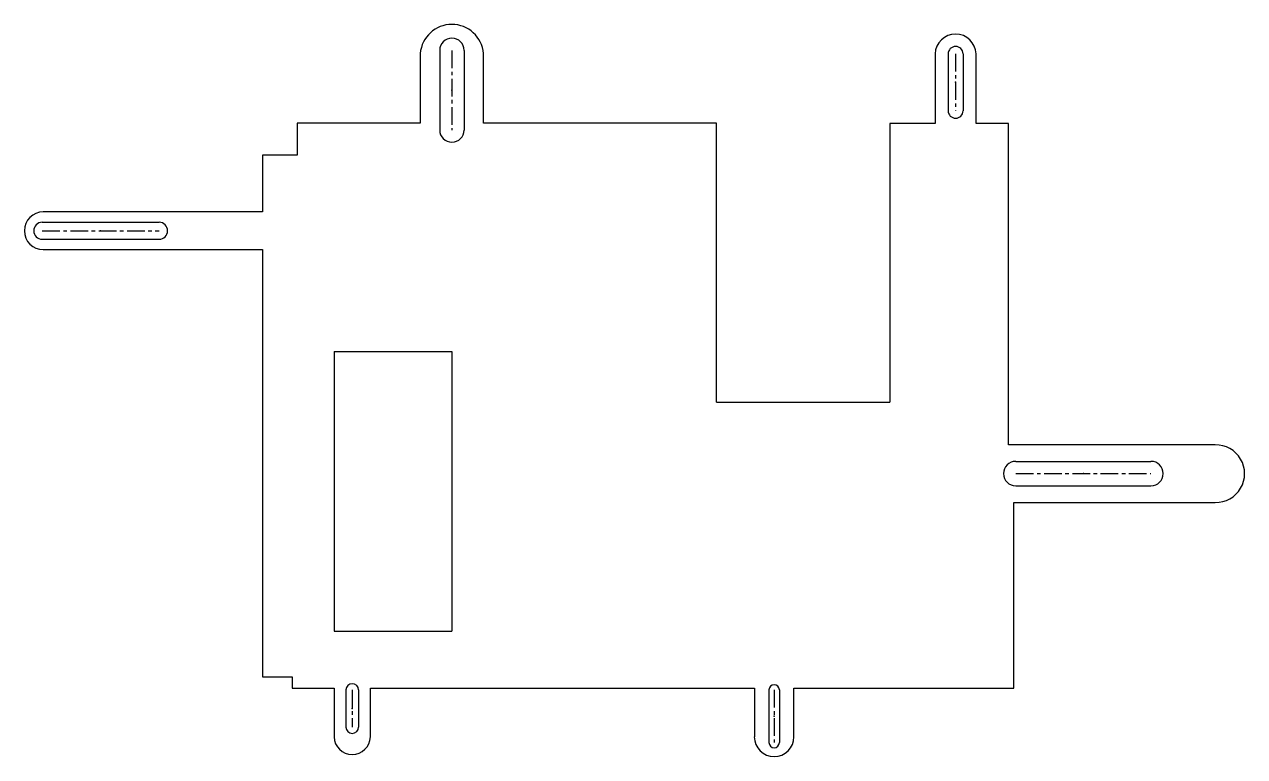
# Model space of a CAD drawing. Header units: millimetres. Extents: x 2 to 878, y 1 to 526.
import ezdxf

# ---------------------------------------------------------------- set-up
doc = ezdxf.new("R2010")
doc.units = ezdxf.units.MM
doc.header["$PDSIZE"] = -1
doc.linetypes.add('CENTERX2', pattern=[20.32, 12.7, -2.54, 2.54, -2.54])

msp = doc.modelspace()

# ---------------------------------------------------------------- linework, layer by layer
at = {"color": 7, "linetype": 'Continuous'}
for p, q in [((286.05, 505.45), (286.05, 455.33)), ((300.03, 507.56), (300.03, 450.44)), ((317.56, 507.56), (317.56, 450.44)), ((331.54, 455.33), (331.54, 505.45)), ((655.92, 505.17), (655.92, 455.04)), ((665.32, 505.09), (665.32, 464.24)), ((676.01, 505.09), (676.01, 464.24)), ((685.41, 455.04), (685.41, 505.17)), ((286.05, 455.33), (197.65, 455.33)), ((197.65, 455.33), (197.65, 432.44)), ((498.98, 455.33), (331.54, 455.33)), ((498.98, 255.04), (498.98, 455.33)), ((655.92, 455.04), (623.43, 455.04)), ((623.43, 455.04), (623.43, 255.04)), ((708.59, 455.04), (685.41, 455.04)), ((708.59, 224.39), (708.59, 455.04)), ((172.68, 432.44), (172.68, 391.63)), ((197.65, 432.44), (172.68, 432.44)), ((172.68, 391.63), (15.22, 391.63)), ((14.42, 384.16), (98.46, 384.16)), ((14.42, 372), (98.46, 372)), ((15.22, 364.53), (172.68, 364.53)), ((172.68, 364.53), (172.68, 57.94)), ((224.1, 291.48), (308.79, 291.48)), ((224.1, 291.48), (224.1, 90.59)), ((308.79, 291.48), (308.79, 90.59)), ((498.98, 255.04), (623.43, 255.04)), ((857.2, 224.39), (708.59, 224.39)), ((713.93, 212.53), (811.01, 212.53)), ((713.93, 194.94), (811.01, 194.94)), ((712.45, 49.62), (712.45, 183.07)), ((712.45, 183.07), (857.2, 183.07)), ((224.1, 90.59), (308.79, 90.59)), ((172.68, 57.94), (194.08, 57.94)), ((194.08, 57.94), (194.08, 49.62)), ((194.08, 49.62), (224.1, 49.62)), ((224.1, 49.62), (224.1, 14.73)), ((232.65, 48.38), (232.65, 21.74)), ((241.71, 48.38), (241.71, 21.74)), ((250.26, 14.73), (250.26, 49.62)), ((250.26, 49.62), (526.09, 49.62)), ((526.09, 49.62), (526.09, 14.8)), ((536.57, 48.41), (536.57, 10.66)), ((544.05, 48.41), (544.05, 10.66)), ((554.54, 14.8), (554.54, 49.62)), ((554.54, 49.62), (712.45, 49.62))]:
    msp.add_line(p, q, dxfattribs=at)
at = {"color": 7, "linetype": 'CENTERX2'}
for p, q in [((308.79, 507.56), (308.79, 450.44)), ((670.67, 505.09), (670.67, 464.24)), ((14.42, 378.08), (98.46, 378.08)), ((713.93, 203.73), (811.01, 203.73)), ((237.18, 48.38), (237.18, 21.74)), ((540.31, 48.41), (540.31, 10.66))]:
    msp.add_line(p, q, dxfattribs=at)
at = {"color": 7, "linetype": 'Continuous'}
for centre, radius, start, end in [((308.79, 503.41), 22.83, 5.13564, 174.86436), ((670.67, 504.56), 14.76, 2.34434, 177.65566), ((308.79, 507.56), 8.77, 0, 180), ((670.67, 505.09), 5.35, 0, 180), ((670.67, 464.24), 5.35, 180, 0), ((308.79, 450.44), 8.77, 180, 0), ((15.22, 378.08), 13.55, 90, 270), ((14.42, 378.08), 6.08, 90, 270), ((98.46, 378.08), 6.08, 270, 90), ((857.65, 203.73), 20.66, 268.75031, 91.24969), ((713.93, 203.73), 8.8, 90, 270), ((811.01, 203.73), 8.8, 270, 90), ((237.18, 48.38), 4.53, 0, 180), ((540.31, 48.41), 3.74, 0, 180), ((237.18, 21.74), 4.53, 180, 0), ((237.18, 15.25), 13.09, 182.30868, 357.69132), ((540.31, 14.8), 14.23, 180, 0), ((540.31, 10.66), 3.74, 180, 0)]:
    msp.add_arc(centre, radius, start, end, dxfattribs=at)
for p in [(670.67, 484.67), (308.79, 479), (56.44, 378.08), (762.47, 203.73), (237.18, 35.06), (540.31, 29.53)]:
    msp.add_point(p, dxfattribs=at)

doc.saveas('drawing.dxf')
